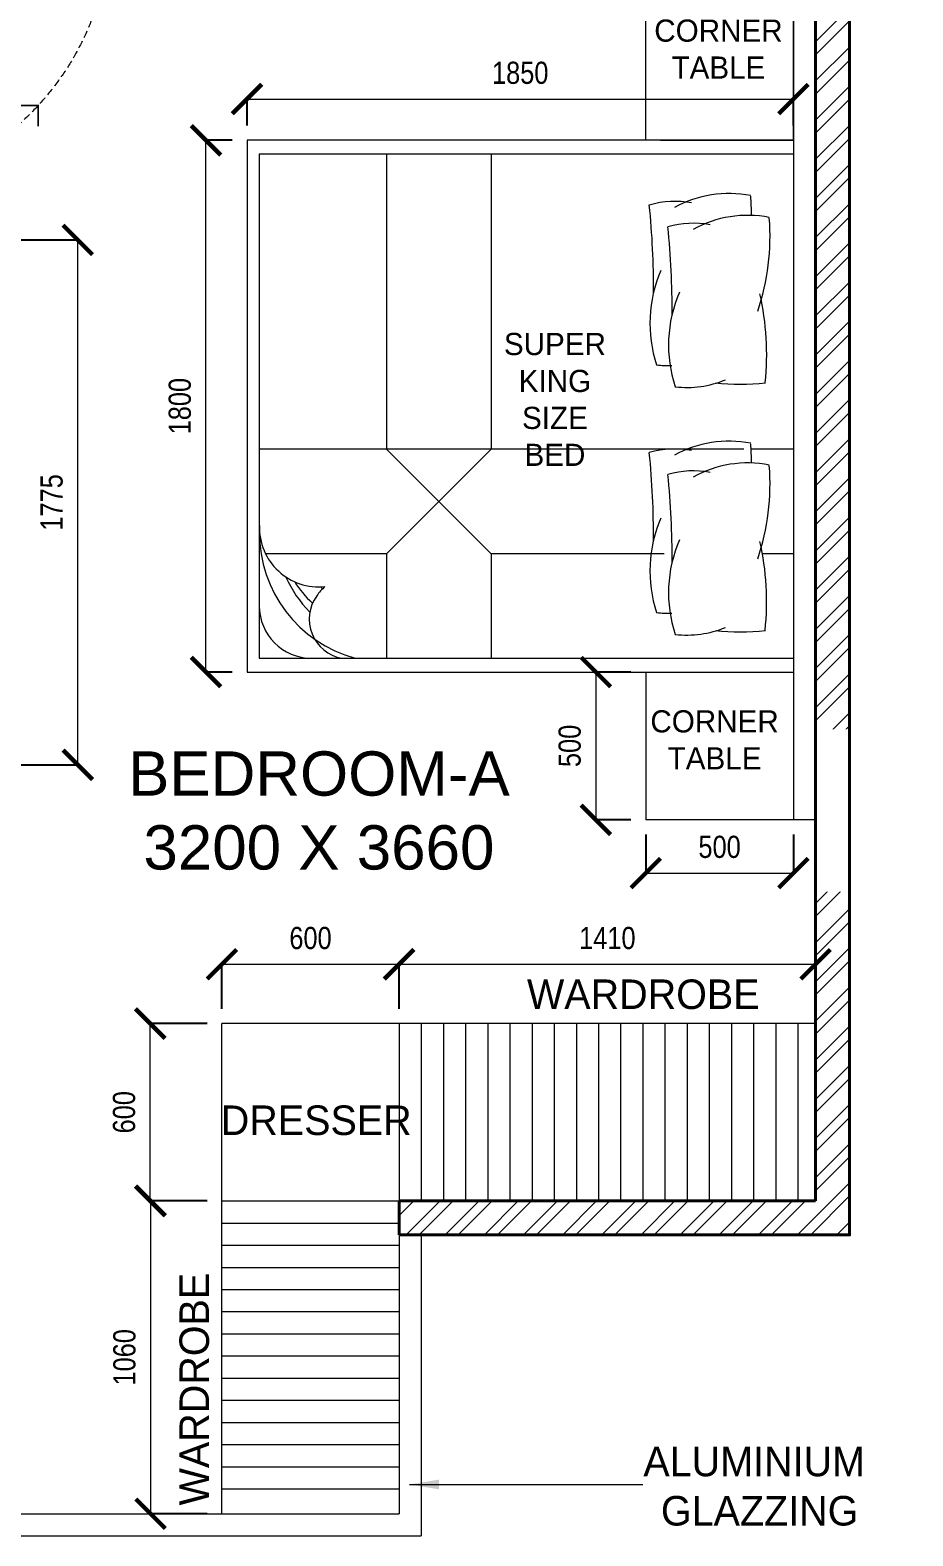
# Model space of a CAD drawing. Header units: millimetres. Extents: x 997936 to 1027636, y 1268519 to 1294901.
# Drawn here: x 1012776 to 1015764, y 1280569 to 1285665 of the extents above; entities that cross this region are included whole.
import ezdxf

# ---------------------------------------------------------------- set-up
doc = ezdxf.new("R2010")
doc.units = ezdxf.units.MM
doc.header["$LTSCALE"] = 500
doc.header["$MEASUREMENT"] = 0
doc.header["$PDMODE"] = 34
doc.header["$PDSIZE"] = 100
doc.linetypes.add('DASHED2', pattern=[0.375, 0.25, -0.125])
for name, color, linetype, lineweight in [('A-Furn', 253, 'Continuous', 0), ('DIMENSION', 7, 'Continuous', 0), ('door', 22, 'Continuous', 15), ('W-wall', 1, 'Continuous', 40), ('WALLS', 1, 'Continuous', 40), ('window', 150, 'Continuous', 9)]:
    doc.layers.add(name, color=color, linetype=linetype, lineweight=lineweight)
doc.layers.add('grid text', color=7, linetype='Continuous', lineweight=18, true_color=0x000000)
doc.styles.get("Standard").update_dxf_attribs({"font": 'ARIALN.TTF', "height": 75})
doc.dimstyles.new('for electrical conduit', dxfattribs={"dimtxt": 175, "dimasz": 80, "dimexe": 1.25, "dimexo": 50, "dimgap": 50, "dimtad": 1, "dimdec": 0, "dimrnd": 5, "dimtxsty": 'Standard', "dimblk": 'ARCHTICK', "dimcen": 2.5, "dimclrd": 256, "dimadec": 0, "dimazin": 0, "dimtfac": 1, "dimtdec": 0, "dimtmove": 0, "dimatfit": 3, "dimfxl": 0, "dimlwd": -1, "dimarcsym": 0})

# ---------------------------------------------------------------- blocks, each defined once
blk = doc.blocks.new('D-1000')
at = {"color": 8, "linetype": 'Continuous', "ltscale": 0.2}
for p, q in [((895.4, 957.4), (775.9, 957.4)), ((775.9, 957.4), (775.9, 947.8)), ((885.9, 947.8), (775.9, 947.8)), ((885.9, 878.9), (775.9, 878.9)), ((775.9, 869.4), (775.9, 878.9)), ((895.4, 869.4), (775.9, 869.4))]:
    blk.add_line(p, q, dxfattribs=at)
at = {"color": 8, "linetype": 'DASHED2', "ltscale": 0.2}
for p, q in [((895.4, 938.2), (895.4, 957.4)), ((50.5, 899.6), (50.5, 69.9)), ((78.1, 899.6), (78.1, 69.9)), ((868.5, 927.2), (868.5, 932)), ((868.5, 899.6), (868.5, 894.7)), ((885.9, 938.2), (885.9, 947.8)), ((913, 927.2), (913, 932)), ((913, 899.6), (913, 894.7)), ((50.5, 879.6), (50.5, 69.9)), ((885.9, 888.6), (885.9, 878.9)), ((895.4, 888.6), (895.4, 869.4))]:
    blk.add_line(p, q, dxfattribs=at)
at = {"color": 8, "linetype": 'Continuous', "ltscale": 0.2}
blk.add_lwpolyline([(50.5, 927.2), (949.5, 927.2), (949.5, 899.6), (50.5, 899.6)], close=True, dxfattribs=at)
for centre, start, end in [((890.7, 896.7), 57.8203, 122.1797), ((890.7, 930.1), 237.8203, 302.1797)]:
    blk.add_arc(centre, 41.8, start, end, dxfattribs=at)
at = {"color": 8, "linetype": 'DASHED2', "ltscale": 0.2}
blk.add_arc((47.4, 977.4), 907.6, 270.1959, 354.3187, dxfattribs=at)
at = {"layer": 'door', "linetype": 'Continuous', "ltscale": 0.15}
for p, q in [((10, 887.6), (10, 979)), ((10, 979), (59, 979)), ((59, 979), (59, 929.1)), ((990, 979), (941, 979)), ((941, 979), (941, 929.1)), ((990, 897.6), (990, 979)), ((59, 929.1), (49.5, 929.1)), ((49.5, 929.1), (49.5, 887.6)), ((941, 929.1), (950.5, 929.1)), ((950.5, 929.1), (950.5, 897.6)), ((49.5, 887.6), (10, 887.6)), ((950.5, 897.6), (990, 897.6))]:
    blk.add_line(p, q, dxfattribs=at)
at = {"layer": 'door', "ltscale": 0.2, "const_width": 5.56}
blk.add_lwpolyline([(662, 382.9), (662, 309.6), (730.4, 309.6)], dxfattribs=at)
blk = doc.blocks.new('_ArchTick')
at = {"layer": 'W-wall', "color": 0, "lineweight": 70, "const_width": 0.15}
blk.add_lwpolyline([(-0.5, -0.5), (0.5, 0.5)], dxfattribs=at)
blk = doc.blocks.new('*D501')
at = {"layer": 'Defpoints', "color": 0}
for p in [(1012635, 1284955.2), (1012937.1, 1284955.2), (1012635, 1283178.4)]:
    blk.add_point(p, dxfattribs=at)
at = {"layer": 'DIMENSION', "color": 0, "lineweight": -2}
for p, q in [((1012685, 1284955.2), (1012938.3, 1284955.2)), ((1012685, 1283178.4), (1012938.3, 1283178.4))]:
    blk.add_line(p, q, dxfattribs=at)
at = {"layer": 'DIMENSION'}
blk.add_line((1012937.1, 1283178.4), (1012937.1, 1284955.2), dxfattribs=at)
at = {"layer": 'DIMENSION', "xscale": 100, "yscale": 100, "zscale": 100}
for p, rotation in [((1012937.1, 1284955.2), 90), ((1012937.1, 1283178.4), 270)]:
    blk.add_blockref('_ArchTick', p, dxfattribs=dict(at, rotation=rotation))
at = {"layer": 'DIMENSION', "color": 0, "insert": (1012848.8, 1284066.8), "char_height": 75, "attachment_point": 5, "rotation": 90}
blk.add_mtext('1775', dxfattribs=at)
blk = doc.blocks.new('RTTT')
at = {"layer": 'A-Furn', "lineweight": 0, "ltscale": 0.3}
for centre, radius, start, end in [((1091528.7, 1208638, -1769.7), 381.3, 78.9152, 119.0104), ((1090815.1, 1208947.5, -1769.7), 789.5, 359.8293, 4.5674), ((1091345.7, 1208677.6, -1769.7), 314.9, 79.6641, 105.9966), ((1088524.6, 1208701.2, -1769.7), 2748.5, 359.6171, 5.8292), ((1091408.7, 1208603.7, -1769.7), 314.9, 79.6641, 105.9966), ((1088587.6, 1208627.3, -1769.7), 2748.5, 359.6171, 5.8292), ((1091591.8, 1208564.1, -1769.7), 381.3, 78.9152, 119.0104), ((1090878.1, 1208873.7, -1769.7), 789.5, 341.3574, 4.5674), ((1091710.8, 1208580.1, -1769.7), 450, 156.5908, 198.2591), ((1091773.8, 1208506.3, -1769.7), 450, 156.5908, 198.2591), ((1090737.9, 1208476.1, -1769.7), 918.3, 353.911, 12.814), ((1091323.6, 1208773.1, -1769.7), 336.4, 263.1373, 271.8886), ((1091386.6, 1208699.2, -1769.7), 336.4, 263.1373, 292.6704), ((1091566.5, 1209100, -1769.7), 726.6, 263.354, 276.7457)]:
    blk.add_arc(centre, radius, start, end, dxfattribs=at)
blk = doc.blocks.new('454545T')
at = {"lineweight": 0, "ltscale": 200}
blk.add_line((1090912.3, 1209199.5), (1090912.3, 1207399.5), dxfattribs=at)
at = {"layer": 'A-Furn', "lineweight": 0, "ltscale": 0.3}
for p, q in [((1090412.3, 1209199.5), (1090412.3, 1209699.5)), ((1090912.3, 1209699.5), (1090412.3, 1209699.5)), ((1090987.3, 1209699.5), (1090912.3, 1209699.5)), ((1090912.3, 1209199.5), (1090912.3, 1209699.5)), ((1090987.3, 1209699.5), (1090987.3, 1206899.5)), ((1090912.3, 1209665.8), (1090912.3, 1206933.2)), ((1090912.3, 1209665.8), (1090912.3, 1206899.5)), ((1090912.3, 1209199.5), (1090912.3, 1209665.8)), ((1090912.3, 1209199.5), (1089062.3, 1209199.5)), ((1089062.3, 1209199.5), (1089062.3, 1207399.5)), ((1090462.3, 1209199.5), (1090912.3, 1209199.5)), ((1090912.3, 1209152.9), (1089103.9, 1209152.9)), ((1089103.9, 1209152.9), (1089103.9, 1207446.1)), ((1089534.6, 1209152.9), (1089534.6, 1208154)), ((1089888.5, 1209152.9), (1089888.5, 1208154)), ((1089888.5, 1208154), (1089103.9, 1208154)), ((1089888.5, 1208154), (1089534.6, 1207800.1)), ((1089888.5, 1207800.1), (1089534.6, 1208154)), ((1090744.4, 1208154), (1089888.5, 1208154)), ((1090912.3, 1208154), (1090768.8, 1208154)), ((1089534.6, 1207800.1), (1089125, 1207800.1)), ((1089534.6, 1207800.1), (1089534.6, 1207446.1)), ((1089888.5, 1207800.1), (1089888.5, 1207446.1)), ((1090475, 1207800.1, -1769.7), (1089888.5, 1207800.1)), ((1090912.3, 1207800.1), (1090807.2, 1207800.1)), ((1089103.9, 1207446.1), (1090912.3, 1207446.1)), ((1089062.3, 1207399.5), (1090912.3, 1207399.5)), ((1090412.3, 1207399.5), (1090412.3, 1206899.5)), ((1090912.3, 1206899.5), (1090412.3, 1206899.5)), ((1090987.3, 1206899.5), (1090912.3, 1206899.5))]:
    blk.add_line(p, q, dxfattribs=at)
for centre, radius, start, end in [((1090511.2, 1207839.4, -1769.7), 314.9, 79.6641, 105.9966), ((1090511.2, 1207839.4, -1769.7), 314.9, 79.6641, 105.9966), ((1087690, 1207863, -1769.7), 2748.5, 359.6171, 5.8292), ((1087690, 1207863, -1769.7), 2748.5, 359.6171, 5.8292), ((1090694.2, 1207799.8, -1769.7), 381.3, 78.9152, 119.0104), ((1090694.2, 1207799.8, -1769.7), 381.3, 78.9152, 119.0104), ((1089980.6, 1208109.4, -1769.7), 789.5, 359.8293, 4.5674), ((1089980.6, 1208109.4, -1769.7), 789.5, 359.8293, 4.5674), ((1090757.2, 1207725.9, -1769.7), 381.3, 78.9152, 119.0104), ((1090757.2, 1207725.9, -1769.7), 381.3, 78.9152, 119.0104), ((1090043.6, 1208035.5, -1769.7), 789.5, 341.3574, 4.5674), ((1090043.6, 1208035.5, -1769.7), 789.5, 341.3574, 4.5674), ((1090574.2, 1207765.5, -1769.7), 314.9, 79.6641, 105.9966), ((1090574.2, 1207765.5, -1769.7), 314.9, 79.6641, 105.9966), ((1087753.1, 1207789.1, -1769.7), 2748.5, 359.6171, 5.8292), ((1087753.1, 1207789.1, -1769.7), 2748.5, 359.6171, 5.8292), ((1089304.8, 1207888.1), 200.2, 178.024, 276.0856), ((1090876.3, 1207742, -1769.7), 450, 156.5908, 198.2591), ((1090876.3, 1207742, -1769.7), 450, 156.5908, 198.2591), ((1089543.4, 1207869.5), 438.7, 179.5259, 254.8026), ((1090939.3, 1207668.1, -1769.7), 450, 156.5908, 198.2591), ((1090939.3, 1207668.1, -1769.7), 450, 156.5908, 198.2591), ((1089903.3, 1207637.9, -1769.7), 918.3, 353.911, 12.814), ((1089903.3, 1207637.9, -1769.7), 918.3, 353.911, 12.814), ((1089542.8, 1207871.8), 379.7, 203.3755, 225.1646), ((1089497.8, 1207871.8), 320.7, 211.3502, 227.9634), ((1089472.2, 1207532.5), 214.1, 133.0505, 144.2399), ((1089497.8, 1207871.8), 261.7, 224.6102, 226.6813), ((1089407.9, 1207578.8), 134.9, 144.2399, 259.5148), ((1089280.9, 1207623.1), 177, 180, 270), ((1090489.1, 1207934.9, -1769.7), 336.4, 263.1373, 271.8886), ((1090552.1, 1207861, -1769.7), 336.4, 263.1373, 292.6704), ((1090732, 1208261.8, -1769.7), 726.6, 263.354, 276.7457)]:
    blk.add_arc(centre, radius, start, end, dxfattribs=at)
at = {"lineweight": 0}
blk.add_blockref('RTTT', (-834.5, 0), dxfattribs=at)
blk = doc.blocks.new('*D508')
at = {"layer": 'Defpoints', "color": 0}
for p in [(1013371.1, 1285292.6), (1013510, 1285292.6), (1013510, 1283492.6)]:
    blk.add_point(p, dxfattribs=at)
at = {"layer": 'DIMENSION', "color": 0, "lineweight": -2}
for p, q in [((1013460, 1285292.6), (1013369.8, 1285292.6)), ((1013460, 1283492.6), (1013369.8, 1283492.6))]:
    blk.add_line(p, q, dxfattribs=at)
at = {"layer": 'DIMENSION'}
blk.add_line((1013371.1, 1283492.6), (1013371.1, 1285292.6), dxfattribs=at)
at = {"layer": 'DIMENSION', "xscale": 100, "yscale": 100, "zscale": 100}
for p, rotation in [((1013371.1, 1285292.6), 90), ((1013371.1, 1283492.6), 270)]:
    blk.add_blockref('_ArchTick', p, dxfattribs=dict(at, rotation=rotation))
at = {"layer": 'DIMENSION', "color": 0, "insert": (1013282.8, 1284392.6), "char_height": 75, "attachment_point": 5, "rotation": 90}
blk.add_mtext('1800', dxfattribs=at)
blk = doc.blocks.new('*D509')
at = {"layer": 'Defpoints', "color": 0}
for p in [(1015360, 1285432.1), (1013510, 1285292.6), (1015360, 1285292.6)]:
    blk.add_point(p, dxfattribs=at)
at = {"layer": 'DIMENSION', "color": 0, "lineweight": -2}
for p, q in [((1013510, 1285342.6), (1013510, 1285433.4)), ((1015360, 1285342.6), (1015360, 1285433.4))]:
    blk.add_line(p, q, dxfattribs=at)
at = {"layer": 'DIMENSION'}
blk.add_line((1013510, 1285432.1), (1015360, 1285432.1), dxfattribs=at)
at = {"layer": 'DIMENSION', "xscale": 100, "yscale": 100, "zscale": 100, "rotation": 180}
blk.add_blockref('_ArchTick', (1013510, 1285432.1), dxfattribs=at)
at = {"layer": 'DIMENSION', "xscale": 100, "yscale": 100, "zscale": 100}
blk.add_blockref('_ArchTick', (1015360, 1285432.1), dxfattribs=at)
at = {"layer": 'DIMENSION', "color": 0, "insert": (1014435, 1285520.4), "char_height": 75, "attachment_point": 5}
blk.add_mtext('1850', dxfattribs=at)
blk = doc.blocks.new('*D510')
at = {"layer": 'Defpoints', "color": 0}
for p in [(1014860, 1283492.6), (1014691.1, 1282992.6), (1014860, 1282992.6)]:
    blk.add_point(p, dxfattribs=at)
at = {"layer": 'DIMENSION', "color": 0, "lineweight": -2}
for p, q in [((1014810, 1283492.6), (1014689.8, 1283492.6)), ((1014810, 1282992.6), (1014689.8, 1282992.6))]:
    blk.add_line(p, q, dxfattribs=at)
at = {"layer": 'DIMENSION'}
blk.add_line((1014691.1, 1283492.6), (1014691.1, 1282992.6), dxfattribs=at)
at = {"layer": 'DIMENSION', "xscale": 100, "yscale": 100, "zscale": 100}
for p, rotation in [((1014691.1, 1283492.6), 90), ((1014691.1, 1282992.6), 270)]:
    blk.add_blockref('_ArchTick', p, dxfattribs=dict(at, rotation=rotation))
at = {"layer": 'DIMENSION', "color": 0, "insert": (1014602.8, 1283242.6), "char_height": 75, "attachment_point": 5, "rotation": 90}
blk.add_mtext('500', dxfattribs=at)
blk = doc.blocks.new('*D511')
at = {"layer": 'Defpoints', "color": 0}
for p in [(1014860, 1282992.6), (1015360, 1282992.6), (1015360, 1282812.1)]:
    blk.add_point(p, dxfattribs=at)
at = {"layer": 'DIMENSION', "color": 0, "lineweight": -2}
for p, q in [((1014860, 1282942.6), (1014860, 1282810.9)), ((1015360, 1282942.6), (1015360, 1282810.9))]:
    blk.add_line(p, q, dxfattribs=at)
at = {"layer": 'DIMENSION'}
blk.add_line((1014860, 1282812.1), (1015360, 1282812.1), dxfattribs=at)
at = {"layer": 'DIMENSION', "xscale": 100, "yscale": 100, "zscale": 100, "rotation": 180}
blk.add_blockref('_ArchTick', (1014860, 1282812.1), dxfattribs=at)
at = {"layer": 'DIMENSION', "xscale": 100, "yscale": 100, "zscale": 100}
blk.add_blockref('_ArchTick', (1015360, 1282812.1), dxfattribs=at)
at = {"layer": 'DIMENSION', "color": 0, "insert": (1015110, 1282900.4), "char_height": 75, "attachment_point": 5}
blk.add_mtext('500', dxfattribs=at)
blk = doc.blocks.new('SDGTHGHG')
at = {"lineweight": 0}
for p, q in [((1086607.4, 1204550.5), (1086607.4, 1205609.5)), ((1086607.4, 1205609.5), (1087207.4, 1205609.5)), ((1086607.4, 1205534.5), (1087207.4, 1205534.5)), ((1086607.4, 1205459.5), (1087207.4, 1205459.5)), ((1086607.4, 1205384.5), (1087207.4, 1205384.5)), ((1086607.4, 1205309.5), (1087207.4, 1205309.5)), ((1086607.4, 1205234.5), (1087207.4, 1205234.5)), ((1086607.4, 1205159.5), (1087207.4, 1205159.5)), ((1086607.4, 1205084.5), (1087207.4, 1205084.5)), ((1086607.4, 1205009.5), (1087207.4, 1205009.5)), ((1086607.4, 1204934.5), (1087207.4, 1204934.5)), ((1086607.4, 1204859.5), (1087207.4, 1204859.5)), ((1086607.4, 1204784.5), (1087207.4, 1204784.5)), ((1086607.4, 1204709.5), (1087207.4, 1204709.5)), ((1086607.4, 1204634.5), (1087207.4, 1204634.5))]:
    blk.add_line(p, q, dxfattribs=at)
blk = doc.blocks.new('*D533')
at = {"layer": 'Defpoints', "color": 0}
for p in [(1013425, 1281702.6), (1013183.6, 1280643.6), (1013425, 1280643.6)]:
    blk.add_point(p, dxfattribs=at)
at = {"layer": 'DIMENSION', "color": 0, "lineweight": -2}
for p, q in [((1013375, 1281702.6), (1013182.3, 1281702.6)), ((1013375, 1280643.6), (1013182.3, 1280643.6))]:
    blk.add_line(p, q, dxfattribs=at)
at = {"layer": 'DIMENSION'}
blk.add_line((1013183.6, 1281702.6), (1013183.6, 1280643.6), dxfattribs=at)
at = {"layer": 'DIMENSION', "xscale": 100, "yscale": 100, "zscale": 100}
for p, rotation in [((1013183.6, 1281702.6), 90), ((1013183.6, 1280643.6), 270)]:
    blk.add_blockref('_ArchTick', p, dxfattribs=dict(at, rotation=rotation))
at = {"layer": 'DIMENSION', "color": 0, "insert": (1013095.3, 1281173.1), "char_height": 75, "attachment_point": 5, "rotation": 90}
blk.add_mtext('1060', dxfattribs=at)
blk = doc.blocks.new('fdjh')
at = {"lineweight": 0}
for p, q in [((1088617.4, 1206209.5), (1087207.4, 1206209.5)), ((1087207.4, 1206209.5), (1087207.4, 1205609.5)), ((1087282.4, 1206209.5), (1087282.4, 1205609.5)), ((1087357.4, 1206209.5), (1087357.4, 1205609.5)), ((1087432.4, 1206209.5), (1087432.4, 1205609.5)), ((1087507.4, 1206209.5), (1087507.4, 1205609.5)), ((1087582.4, 1206209.5), (1087582.4, 1205609.5)), ((1087657.4, 1206209.5), (1087657.4, 1205609.5)), ((1087732.4, 1206209.5), (1087732.4, 1205609.5)), ((1087807.4, 1206209.5), (1087807.4, 1205609.5)), ((1087882.4, 1206209.5), (1087882.4, 1205609.5)), ((1087957.4, 1206209.5), (1087957.4, 1205609.5)), ((1088032.4, 1206209.5), (1088032.4, 1205609.5)), ((1088107.4, 1206209.5), (1088107.4, 1205609.5)), ((1088182.4, 1206209.5), (1088182.4, 1205609.5)), ((1088257.4, 1206209.5), (1088257.4, 1205609.5)), ((1088332.4, 1206209.5), (1088332.4, 1205609.5)), ((1088407.4, 1206209.5), (1088407.4, 1205609.5)), ((1088482.4, 1206209.5), (1088482.4, 1205609.5)), ((1088557.4, 1206209.5), (1088557.4, 1205609.5))]:
    blk.add_line(p, q, dxfattribs=at)
blk = doc.blocks.new('*D534')
at = {"layer": 'Defpoints', "color": 0}
for p in [(1015435, 1282503.5), (1014025, 1282302.6), (1015435, 1282302.6)]:
    blk.add_point(p, dxfattribs=at)
at = {"layer": 'DIMENSION', "color": 0, "lineweight": -2}
for p, q in [((1014025, 1282352.6), (1014025, 1282504.8)), ((1015435, 1282352.6), (1015435, 1282504.8))]:
    blk.add_line(p, q, dxfattribs=at)
at = {"layer": 'DIMENSION'}
blk.add_line((1014025, 1282503.5), (1015435, 1282503.5), dxfattribs=at)
at = {"layer": 'DIMENSION', "xscale": 100, "yscale": 100, "zscale": 100, "rotation": 180}
blk.add_blockref('_ArchTick', (1014025, 1282503.5), dxfattribs=at)
at = {"layer": 'DIMENSION', "xscale": 100, "yscale": 100, "zscale": 100}
blk.add_blockref('_ArchTick', (1015435, 1282503.5), dxfattribs=at)
at = {"layer": 'DIMENSION', "color": 0, "insert": (1014730, 1282591.8), "char_height": 75, "attachment_point": 5}
blk.add_mtext('1410', dxfattribs=at)
blk = doc.blocks.new('*D557')
at = {"layer": 'Defpoints', "color": 0}
for p in [(1014025, 1282503.5), (1013425, 1282302.6), (1014025, 1282302.6)]:
    blk.add_point(p, dxfattribs=at)
at = {"layer": 'DIMENSION', "color": 0, "lineweight": -2}
for p, q in [((1013425, 1282352.6), (1013425, 1282504.8)), ((1014025, 1282352.6), (1014025, 1282504.8))]:
    blk.add_line(p, q, dxfattribs=at)
at = {"layer": 'DIMENSION'}
blk.add_line((1013425, 1282503.5), (1014025, 1282503.5), dxfattribs=at)
at = {"layer": 'DIMENSION', "xscale": 100, "yscale": 100, "zscale": 100, "rotation": 180}
blk.add_blockref('_ArchTick', (1013425, 1282503.5), dxfattribs=at)
at = {"layer": 'DIMENSION', "xscale": 100, "yscale": 100, "zscale": 100}
blk.add_blockref('_ArchTick', (1014025, 1282503.5), dxfattribs=at)
at = {"layer": 'DIMENSION', "color": 0, "insert": (1013725, 1282591.8), "char_height": 75, "attachment_point": 5}
blk.add_mtext('600', dxfattribs=at)
blk = doc.blocks.new('*D558')
at = {"layer": 'Defpoints', "color": 0}
for p in [(1013182.3, 1282302.6), (1013425, 1282302.6), (1013425, 1281702.6)]:
    blk.add_point(p, dxfattribs=at)
at = {"layer": 'DIMENSION', "color": 0, "lineweight": -2}
for p, q in [((1013375, 1282302.6), (1013181.1, 1282302.6)), ((1013375, 1281702.6), (1013181.1, 1281702.6))]:
    blk.add_line(p, q, dxfattribs=at)
at = {"layer": 'DIMENSION'}
blk.add_line((1013182.3, 1281702.6), (1013182.3, 1282302.6), dxfattribs=at)
at = {"layer": 'DIMENSION', "xscale": 100, "yscale": 100, "zscale": 100}
for p, rotation in [((1013182.3, 1282302.6), 90), ((1013182.3, 1281702.6), 270)]:
    blk.add_blockref('_ArchTick', p, dxfattribs=dict(at, rotation=rotation))
at = {"layer": 'DIMENSION', "color": 0, "insert": (1013094, 1282002.6), "char_height": 75, "attachment_point": 5, "rotation": 90}
blk.add_mtext('600', dxfattribs=at)

msp = doc.modelspace()

# ---------------------------------------------------------------- hatches: boundary and pattern name
at = {"lineweight": 0, "ltscale": 200}
h = msp.add_hatch(dxfattribs=at)
h.set_pattern_fill('ANSI32', color=256, scale=250, style=0)
h.set_pattern_definition([(45, (-73182.42, 76093.13), (-66.291261, 66.291261), []), (45, (-73138.22, 76093.13), (-66.291261, 66.291261), [])])
h.paths.add_polyline_path([(1015550, 1282417.6), (1015550, 1286190.2), (1014749.6, 1286190.2), (1014749.6, 1286502.7), (1014519.6, 1286502.7), (1014519.6, 1286190.2), (1013752.1, 1286190.2), (1013752.1, 1286075.2), (1015435, 1286075.2), (1015435, 1281702.6), (1014025, 1281702.6), (1014025, 1281587.6), (1014120, 1281587.6), (1015550, 1281587.6)])

# ---------------------------------------------------------------- linework, layer by layer
at = {"lineweight": 0}
for p, q in [((1014025, 1282302.6), (1013425, 1282302.6)), ((1013425, 1281702.6), (1013425, 1282302.6)), ((1013425, 1281702.6), (1014025, 1281702.6))]:
    msp.add_line(p, q, dxfattribs=at)
at = {"color": 65, "lineweight": 20, "ltscale": 200}
for p, q in [((1014025, 1281587.6), (1014025, 1280643.6)), ((1014100, 1281587.6), (1014100, 1280568.6)), ((1012004.6, 1280643.6), (1014025, 1280643.6)), ((1012004.6, 1280568.6), (1014100, 1280568.6))]:
    msp.add_line(p, q, dxfattribs=at)
at = {"layer": 'WALLS', "ltscale": 200}
for p, q in [((1014025, 1281587.6), (1014025, 1281702.6)), ((1014025, 1281702.6), (1015435, 1281702.6)), ((1014120, 1281587.6), (1014025, 1281587.6))]:
    msp.add_line(p, q, dxfattribs=at)

# ---------------------------------------------------------------- block references
at = {"lineweight": 0}
for name in ['fdjh', 'SDGTHGHG']:
    msp.add_blockref(name, (-73182.4, 76093.1), dxfattribs=at)
at = {"layer": 'window', "ltscale": 200, "xscale": -1.020336082205176, "yscale": 1.020336083136499, "zscale": 1.020336082378919, "rotation": 90}
msp.add_blockref('D-1000', (1013118.5, 1286085.4), dxfattribs=at)

# ---------------------------------------------------------------- texts
at = {"layer": 'DIMENSION', "attachment_point": 2}
for s, insert, char_height, width in [('{\\fCentury Gothic|b0|i0|c0|p34;CORNER \\PTABLE}', (1015106.1, 1285701.2, 0), 75, 450), ('{\\fCentury Gothic|b0|i0|c0|p34;SUPER KING SIZE BED}', (1014552.5, 1284640.4), 75, 450), ('{\\fCentury Gothic|b0|i0|c0|p34;WARDROBE}', (1014851.7, 1282452), 100, 450), ('{\\fCentury Gothic|b0|i0|c0|p34;DRESSER}', (1013744.4, 1282025.5, 0), 100, 450), ('{\\fCentury Gothic|b0|i0|c0|p34;ALUMINIUM  GLAZZING}', (1015227.1, 1280870.4), 100, 731.051)]:
    msp.add_mtext(s, dxfattribs=dict(at, insert=insert, char_height=char_height, width=width))
at = {"layer": 'DIMENSION', "insert": (1013281.3, 1281065.5), "char_height": 100, "width": 450, "attachment_point": 2, "rotation": 90}
msp.add_mtext('{\\fCentury Gothic|b0|i0|c0|p34;WARDROBE}', dxfattribs=at)
at = {"layer": 'grid text', "ltscale": 10, "insert": (1011072.9, 1281147.3), "char_height": 150, "width": 3871.847, "attachment_point": 2, "bg_fill": 2}
msp.add_mtext('{\\A1;\\fArial|b0|i0|c0|p34;1525 MM \\PWIDE BALCONY}', dxfattribs=at)

# ---------------------------------------------------------------- dimensions: what is measured, and where the dimension line sits
at = {"layer": 'DIMENSION'}
for base, p1, p2, picture, middle in [((1015360, 1285432.1), (1013510, 1285292.6), (1015360, 1285292.6), '*D509', (1014435, 1285520.4)), ((1014025, 1282503.5), (1013425, 1282302.6), (1014025, 1282302.6), '*D557', (1013725, 1282591.8)), ((1015435, 1282503.5), (1014025, 1282302.6), (1015435, 1282302.6), '*D534', (1014730, 1282591.8))]:
    dim = msp.add_linear_dim(base=base, p1=p1, p2=p2, dimstyle='for electrical conduit', override={"dimtxt": 100, "dimasz": 100, "dimfxl": 500, "dimfxlon": 1}, dxfattribs=at)
    dim.commit()
    dim.dimension.update_dxf_attribs({"geometry": picture, "text_midpoint": middle})
for base, p1, p2, picture, middle in [((1013371.1, 1285292.6), (1013510, 1283492.6), (1013510, 1285292.6), '*D508', (1013282.8, 1284392.6)), ((1013182.3, 1282302.6), (1013425, 1281702.6), (1013425, 1282302.6), '*D558', (1013094, 1282002.6))]:
    dim = msp.add_linear_dim(base=base, p1=p1, p2=p2, angle=90, dimstyle='for electrical conduit', override={"dimtxt": 100, "dimasz": 100, "dimfxl": 500, "dimfxlon": 1}, dxfattribs=at)
    dim.commit()
    dim.dimension.update_dxf_attribs({"geometry": picture, "text_midpoint": middle})

# ---------------------------------------------------------------- leaders
msp.add_leader([(1014060.1, 1280742.6), (1014850.1, 1280742.6)], dimstyle='for electrical conduit', override={"dimtxt": 100, "dimasz": 100, "dimfxl": 500, "dimfxlon": 1}, dxfattribs=at)

# ---------------------------------------------------------------- next in the draw order: texts
at = {"layer": 'grid text', "ltscale": 10, "insert": (1013753.5, 1283224.1), "char_height": 150, "width": 3871.847, "attachment_point": 2, "bg_fill": 2}
msp.add_mtext('\\A1;{\\fArial|b0|i0|c0|p34;BEDROOM-A\\P3200 X 3660}', dxfattribs=at)

# ---------------------------------------------------------------- next in the draw order: dimensions: what is measured, and where the dimension line sits
at = {"layer": 'DIMENSION'}
dim = msp.add_linear_dim(base=(1013183.6, 1280643.6), p1=(1013425, 1281702.6), p2=(1013425, 1280643.6), angle=90, dimstyle='for electrical conduit', override={"dimtxt": 100, "dimasz": 100, "dimfxl": 500, "dimfxlon": 1}, dxfattribs=at)
dim.commit()
dim.dimension.update_dxf_attribs({"geometry": '*D533', "text_midpoint": (1013095.3, 1281173.1)})

# ---------------------------------------------------------------- next in the draw order: linework, layer by layer
at = {"layer": 'WALLS', "ltscale": 200}
for points in [[(1015550, 1286190.2), (1015550, 1282417.6), (1015550, 1281587.6), (1014120, 1281587.6)], [(1015435, 1286075.2), (1015435, 1281702.6)]]:
    msp.add_lwpolyline(points, dxfattribs=at)

# ---------------------------------------------------------------- next in the draw order: block references
at = {"lineweight": 0}
msp.add_blockref('454545T', (-75552.3, 76093.1), dxfattribs=at)

# ---------------------------------------------------------------- next in the draw order: texts
at = {"layer": 'DIMENSION', "insert": (1015093, 1283363.2, 0), "char_height": 75, "width": 450, "attachment_point": 2}
msp.add_mtext('{\\fCentury Gothic|b0|i0|c0|p34;CORNER \\PTABLE}', dxfattribs=at)

# ---------------------------------------------------------------- next in the draw order: dimensions: what is measured, and where the dimension line sits
at = {"layer": 'DIMENSION'}
for base, p1, p2, picture, middle in [((1012937.1, 1284955.2), (1012635, 1283178.4), (1012635, 1284955.2), '*D501', (1012848.8, 1284066.8)), ((1014691.1, 1282992.6), (1014860, 1283492.6), (1014860, 1282992.6), '*D510', (1014602.8, 1283242.6))]:
    dim = msp.add_linear_dim(base=base, p1=p1, p2=p2, angle=90, dimstyle='for electrical conduit', override={"dimtxt": 100, "dimasz": 100, "dimfxl": 500, "dimfxlon": 1}, dxfattribs=at)
    dim.commit()
    dim.dimension.update_dxf_attribs({"geometry": picture, "text_midpoint": middle})
dim = msp.add_linear_dim(base=(1015360, 1282812.1), p1=(1014860, 1282992.6), p2=(1015360, 1282992.6), dimstyle='for electrical conduit', override={"dimtxt": 100, "dimasz": 100, "dimfxl": 500, "dimfxlon": 1}, dxfattribs=at)
dim.commit()
dim.dimension.update_dxf_attribs({"geometry": '*D511', "text_midpoint": (1015110, 1282812.1), "dimtype": 160})

doc.saveas('drawing.dxf')
